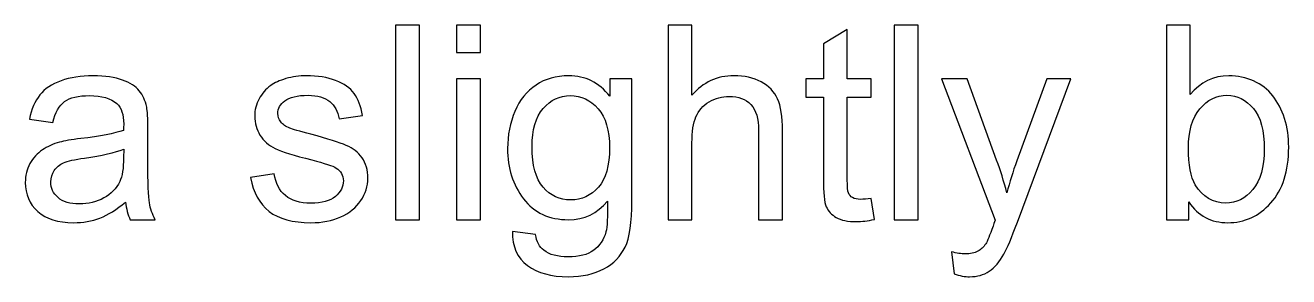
# Model space of a CAD drawing. Header units: inches. Extents: x -38 to 6, y -62 to 68.
# Drawn here: x -30.79 to -23.37, y -24.61 to -23.13 of the extents above; entities that cross this region are included whole.
import ezdxf

# ---------------------------------------------------------------- set-up
doc = ezdxf.new("R2010")
doc.units = ezdxf.units.IN
doc.header["$MEASUREMENT"] = 0
doc.layers.add('Layer 1', color=7, linetype='Continuous')

msp = doc.modelspace()

# ---------------------------------------------------------------- linework, layer by layer
at = {"layer": 'Layer 1', "color": 250}
for points, knots in [([(-28.6141, -24.2777), (-28.6141, -24.2777), (-28.6141, -23.1341), (-28.6141, -23.1341), (-28.6141, -23.1341), (-28.6141, -23.1341), (-28.4736, -23.1341), (-28.4736, -23.1341), (-28.4736, -23.1341), (-28.4736, -23.1341), (-28.4736, -24.2777), (-28.4736, -24.2777), (-28.4736, -24.2777), (-28.4736, -24.2777), (-28.6141, -24.2777), (-28.6141, -24.2777)], [0, 0, 0, 0, 0.2, 0.2, 0.2, 0.2, 0.4, 0.4, 0.4, 0.4, 0.6, 0.6, 0.6, 0.6, 1, 1, 1, 1]), ([(-28.2561, -23.2938), (-28.2561, -23.2938), (-28.2561, -23.1341), (-28.2561, -23.1341), (-28.2561, -23.1341), (-28.2561, -23.1341), (-28.1155, -23.1341), (-28.1155, -23.1341), (-28.1155, -23.1341), (-28.1155, -23.1341), (-28.1155, -23.2938), (-28.1155, -23.2938), (-28.1155, -23.2938), (-28.1155, -23.2938), (-28.2561, -23.2938), (-28.2561, -23.2938)], [0, 0, 0, 0, 0.2, 0.2, 0.2, 0.2, 0.4, 0.4, 0.4, 0.4, 0.6, 0.6, 0.6, 0.6, 1, 1, 1, 1]), ([(-27.0129, -24.2777), (-27.0129, -24.2777), (-27.0129, -23.1341), (-27.0129, -23.1341), (-27.0129, -23.1341), (-27.0129, -23.1341), (-26.8724, -23.1341), (-26.8724, -23.1341), (-26.8724, -23.1341), (-26.8724, -23.1341), (-26.8724, -23.5457), (-26.8724, -23.5457), (-26.8724, -23.5457), (-26.8071, -23.4693), (-26.7249, -23.4312), (-26.6253, -23.4312), (-26.6253, -23.4312), (-26.5644, -23.4312), (-26.5114, -23.4432), (-26.4661, -23.4674), (-26.4661, -23.4674), (-26.4211, -23.4916), (-26.3889, -23.5249), (-26.3695, -23.5675), (-26.3695, -23.5675), (-26.3501, -23.6101), (-26.3405, -23.6721), (-26.3405, -23.753), (-26.3405, -23.753), (-26.3405, -23.753), (-26.3405, -24.2777), (-26.3405, -24.2777), (-26.3405, -24.2777), (-26.3405, -24.2777), (-26.481, -24.2777), (-26.481, -24.2777), (-26.481, -24.2777), (-26.481, -24.2777), (-26.481, -23.7536), (-26.481, -23.7536), (-26.481, -23.7536), (-26.481, -23.6836), (-26.4962, -23.6325), (-26.5263, -23.6005), (-26.5263, -23.6005), (-26.5566, -23.5686), (-26.5992, -23.5526), (-26.6546, -23.5526), (-26.6546, -23.5526), (-26.6959, -23.5526), (-26.7347, -23.5632), (-26.7712, -23.5848), (-26.7712, -23.5848), (-26.8077, -23.6064), (-26.8335, -23.6356), (-26.8492, -23.6726), (-26.8492, -23.6726), (-26.8646, -23.7094), (-26.8724, -23.7602), (-26.8724, -23.8252), (-26.8724, -23.8252), (-26.8724, -23.8252), (-26.8724, -24.2777), (-26.8724, -24.2777), (-26.8724, -24.2777), (-26.8724, -24.2777), (-27.0129, -24.2777), (-27.0129, -24.2777)], [0, 0, 0, 0, 0.055556, 0.055556, 0.055556, 0.055556, 0.111111, 0.111111, 0.111111, 0.111111, 0.166667, 0.166667, 0.166667, 0.166667, 0.222222, 0.222222, 0.222222, 0.222222, 0.277778, 0.277778, 0.277778, 0.277778, 0.333333, 0.333333, 0.333333, 0.333333, 0.388889, 0.388889, 0.388889, 0.388889, 0.444444, 0.444444, 0.444444, 0.444444, 0.5, 0.5, 0.5, 0.5, 0.555556, 0.555556, 0.555556, 0.555556, 0.611111, 0.611111, 0.611111, 0.611111, 0.666667, 0.666667, 0.666667, 0.666667, 0.722222, 0.722222, 0.722222, 0.722222, 0.777778, 0.777778, 0.777778, 0.777778, 0.833333, 0.833333, 0.833333, 0.833333, 0.888889, 0.888889, 0.888889, 0.888889, 1, 1, 1, 1]), ([(-25.8195, -24.1523), (-25.8195, -24.1523), (-25.8004, -24.2764), (-25.8004, -24.2764), (-25.8004, -24.2764), (-25.8397, -24.2846), (-25.8752, -24.2889), (-25.906, -24.2889), (-25.906, -24.2889), (-25.9569, -24.2889), (-25.9963, -24.2809), (-26.0245, -24.2647), (-26.0245, -24.2647), (-26.0524, -24.2484), (-26.0721, -24.2274), (-26.0836, -24.2011), (-26.0836, -24.2011), (-26.095, -24.1747), (-26.1006, -24.1193), (-26.1006, -24.035), (-26.1006, -24.035), (-26.1006, -24.035), (-26.1006, -23.5574), (-26.1006, -23.5574), (-26.1006, -23.5574), (-26.1006, -23.5574), (-26.2044, -23.5574), (-26.2044, -23.5574), (-26.2044, -23.5574), (-26.2044, -23.5574), (-26.2044, -23.4488), (-26.2044, -23.4488), (-26.2044, -23.4488), (-26.2044, -23.4488), (-26.1006, -23.4488), (-26.1006, -23.4488), (-26.1006, -23.4488), (-26.1006, -23.4488), (-26.1006, -23.2438), (-26.1006, -23.2438), (-26.1006, -23.2438), (-26.1006, -23.2438), (-25.9601, -23.1594), (-25.9601, -23.1594), (-25.9601, -23.1594), (-25.9601, -23.1594), (-25.9601, -23.4488), (-25.9601, -23.4488), (-25.9601, -23.4488), (-25.9601, -23.4488), (-25.8195, -23.4488), (-25.8195, -23.4488), (-25.8195, -23.4488), (-25.8195, -23.4488), (-25.8195, -23.5574), (-25.8195, -23.5574), (-25.8195, -23.5574), (-25.8195, -23.5574), (-25.9601, -23.5574), (-25.9601, -23.5574), (-25.9601, -23.5574), (-25.9601, -23.5574), (-25.9601, -24.0429), (-25.9601, -24.0429), (-25.9601, -24.0429), (-25.9601, -24.0831), (-25.9577, -24.109), (-25.9526, -24.1204), (-25.9526, -24.1204), (-25.9478, -24.1319), (-25.9398, -24.1409), (-25.9287, -24.1478), (-25.9287, -24.1478), (-25.9175, -24.1545), (-25.9015, -24.1579), (-25.8807, -24.1579), (-25.8807, -24.1579), (-25.8653, -24.1579), (-25.8448, -24.1561), (-25.8195, -24.1523)], [0, 0, 0, 0, 0.047619, 0.047619, 0.047619, 0.047619, 0.095238, 0.095238, 0.095238, 0.095238, 0.142857, 0.142857, 0.142857, 0.142857, 0.190476, 0.190476, 0.190476, 0.190476, 0.238095, 0.238095, 0.238095, 0.238095, 0.285714, 0.285714, 0.285714, 0.285714, 0.333333, 0.333333, 0.333333, 0.333333, 0.380952, 0.380952, 0.380952, 0.380952, 0.428571, 0.428571, 0.428571, 0.428571, 0.47619, 0.47619, 0.47619, 0.47619, 0.52381, 0.52381, 0.52381, 0.52381, 0.571429, 0.571429, 0.571429, 0.571429, 0.619048, 0.619048, 0.619048, 0.619048, 0.666667, 0.666667, 0.666667, 0.666667, 0.714286, 0.714286, 0.714286, 0.714286, 0.761905, 0.761905, 0.761905, 0.761905, 0.809524, 0.809524, 0.809524, 0.809524, 0.857143, 0.857143, 0.857143, 0.857143, 0.904762, 0.904762, 0.904762, 0.904762, 1, 1, 1, 1]), ([(-25.684, -24.2777), (-25.684, -24.2777), (-25.684, -23.1341), (-25.684, -23.1341), (-25.684, -23.1341), (-25.684, -23.1341), (-25.5435, -23.1341), (-25.5435, -23.1341), (-25.5435, -23.1341), (-25.5435, -23.1341), (-25.5435, -24.2777), (-25.5435, -24.2777), (-25.5435, -24.2777), (-25.5435, -24.2777), (-25.684, -24.2777), (-25.684, -24.2777)], [0, 0, 0, 0, 0.2, 0.2, 0.2, 0.2, 0.4, 0.4, 0.4, 0.4, 0.6, 0.6, 0.6, 0.6, 1, 1, 1, 1]), ([(-23.9542, -24.2777), (-23.9542, -24.2777), (-24.0852, -24.2777), (-24.0852, -24.2777), (-24.0852, -24.2777), (-24.0852, -24.2777), (-24.0852, -23.1341), (-24.0852, -23.1341), (-24.0852, -23.1341), (-24.0852, -23.1341), (-23.9446, -23.1341), (-23.9446, -23.1341), (-23.9446, -23.1341), (-23.9446, -23.1341), (-23.9446, -23.5422), (-23.9446, -23.5422), (-23.9446, -23.5422), (-23.8853, -23.4682), (-23.8097, -23.4312), (-23.7176, -23.4312), (-23.7176, -23.4312), (-23.6667, -23.4312), (-23.6183, -23.4413), (-23.5728, -23.4618), (-23.5728, -23.4618), (-23.5272, -23.4823), (-23.49, -23.5113), (-23.4604, -23.5483), (-23.4604, -23.5483), (-23.4311, -23.5856), (-23.408, -23.6303), (-23.3915, -23.6828), (-23.3915, -23.6828), (-23.3747, -23.7349), (-23.3665, -23.7911), (-23.3665, -23.8507), (-23.3665, -23.8507), (-23.3665, -23.9924), (-23.4016, -24.102), (-23.4716, -24.1792), (-23.4716, -24.1792), (-23.5419, -24.2567), (-23.626, -24.2953), (-23.7242, -24.2953), (-23.7242, -24.2953), (-23.8219, -24.2953), (-23.8986, -24.2546), (-23.9542, -24.1734), (-23.9542, -24.1734), (-23.9542, -24.1734), (-23.9542, -24.2777), (-23.9542, -24.2777)], [0, 0, 0, 0, 0.071429, 0.071429, 0.071429, 0.071429, 0.142857, 0.142857, 0.142857, 0.142857, 0.214286, 0.214286, 0.214286, 0.214286, 0.285714, 0.285714, 0.285714, 0.285714, 0.357143, 0.357143, 0.357143, 0.357143, 0.428571, 0.428571, 0.428571, 0.428571, 0.5, 0.5, 0.5, 0.5, 0.571429, 0.571429, 0.571429, 0.571429, 0.642857, 0.642857, 0.642857, 0.642857, 0.714286, 0.714286, 0.714286, 0.714286, 0.785714, 0.785714, 0.785714, 0.785714, 0.857143, 0.857143, 0.857143, 0.857143, 1, 1, 1, 1]), ([(-30.2002, -24.1739), (-30.2523, -24.2184), (-30.3026, -24.2495), (-30.3508, -24.2679), (-30.3508, -24.2679), (-30.399, -24.2862), (-30.4507, -24.2953), (-30.506, -24.2953), (-30.506, -24.2953), (-30.5971, -24.2953), (-30.6671, -24.2732), (-30.7161, -24.2287), (-30.7161, -24.2287), (-30.765, -24.1846), (-30.7895, -24.1279), (-30.7895, -24.0589), (-30.7895, -24.0589), (-30.7895, -24.0184), (-30.7802, -23.9814), (-30.7618, -23.9479), (-30.7618, -23.9479), (-30.7432, -23.9144), (-30.719, -23.8877), (-30.6892, -23.8675), (-30.6892, -23.8675), (-30.6591, -23.8473), (-30.6256, -23.8318), (-30.588, -23.8215), (-30.588, -23.8215), (-30.5603, -23.8143), (-30.5185, -23.8073), (-30.4629, -23.8004), (-30.4629, -23.8004), (-30.3495, -23.7871), (-30.2656, -23.7709), (-30.2121, -23.7522), (-30.2121, -23.7522), (-30.2116, -23.7331), (-30.2113, -23.7208), (-30.2113, -23.7158), (-30.2113, -23.7158), (-30.2113, -23.6588), (-30.2246, -23.6186), (-30.2513, -23.5952), (-30.2513, -23.5952), (-30.2872, -23.5635), (-30.3407, -23.5478), (-30.4115, -23.5478), (-30.4115, -23.5478), (-30.4778, -23.5478), (-30.5268, -23.5595), (-30.5582, -23.5827), (-30.5582, -23.5827), (-30.5899, -23.6058), (-30.613, -23.6468), (-30.6282, -23.7059), (-30.6282, -23.7059), (-30.6282, -23.7059), (-30.7656, -23.6868), (-30.7656, -23.6868), (-30.7656, -23.6868), (-30.7531, -23.6279), (-30.7326, -23.5803), (-30.7038, -23.5441), (-30.7038, -23.5441), (-30.6751, -23.5079), (-30.6335, -23.4802), (-30.5792, -23.4605), (-30.5792, -23.4605), (-30.5252, -23.4411), (-30.4621, -23.4312), (-30.3908, -23.4312), (-30.3908, -23.4312), (-30.3199, -23.4312), (-30.2622, -23.4395), (-30.2177, -23.4562), (-30.2177, -23.4562), (-30.1735, -23.473), (-30.1408, -23.4938), (-30.12, -23.519), (-30.12, -23.519), (-30.0993, -23.5443), (-30.0846, -23.5763), (-30.0761, -23.6149), (-30.0761, -23.6149), (-30.0716, -23.6388), (-30.0692, -23.682), (-30.0692, -23.744), (-30.0692, -23.744), (-30.0692, -23.744), (-30.0692, -23.9303), (-30.0692, -23.9303), (-30.0692, -23.9303), (-30.0692, -24.0605), (-30.0663, -24.1428), (-30.0604, -24.1776), (-30.0604, -24.1776), (-30.0548, -24.2125), (-30.0431, -24.2458), (-30.0261, -24.2777), (-30.0261, -24.2777), (-30.0261, -24.2777), (-30.173, -24.2777), (-30.173, -24.2777), (-30.173, -24.2777), (-30.1871, -24.2482), (-30.1962, -24.2136), (-30.2002, -24.1739)], [0, 0, 0, 0, 0.035714, 0.035714, 0.035714, 0.035714, 0.071429, 0.071429, 0.071429, 0.071429, 0.107143, 0.107143, 0.107143, 0.107143, 0.142857, 0.142857, 0.142857, 0.142857, 0.178571, 0.178571, 0.178571, 0.178571, 0.214286, 0.214286, 0.214286, 0.214286, 0.25, 0.25, 0.25, 0.25, 0.285714, 0.285714, 0.285714, 0.285714, 0.321429, 0.321429, 0.321429, 0.321429, 0.357143, 0.357143, 0.357143, 0.357143, 0.392857, 0.392857, 0.392857, 0.392857, 0.428571, 0.428571, 0.428571, 0.428571, 0.464286, 0.464286, 0.464286, 0.464286, 0.5, 0.5, 0.5, 0.5, 0.535714, 0.535714, 0.535714, 0.535714, 0.571429, 0.571429, 0.571429, 0.571429, 0.607143, 0.607143, 0.607143, 0.607143, 0.642857, 0.642857, 0.642857, 0.642857, 0.678571, 0.678571, 0.678571, 0.678571, 0.714286, 0.714286, 0.714286, 0.714286, 0.75, 0.75, 0.75, 0.75, 0.785714, 0.785714, 0.785714, 0.785714, 0.821429, 0.821429, 0.821429, 0.821429, 0.857143, 0.857143, 0.857143, 0.857143, 0.892857, 0.892857, 0.892857, 0.892857, 0.928571, 0.928571, 0.928571, 0.928571, 1, 1, 1, 1]), ([(-29.4654, -24.0302), (-29.4654, -24.0302), (-29.3265, -24.0078), (-29.3265, -24.0078), (-29.3265, -24.0078), (-29.3188, -24.0634), (-29.2969, -24.106), (-29.2613, -24.1358), (-29.2613, -24.1358), (-29.2256, -24.1654), (-29.1755, -24.1803), (-29.1117, -24.1803), (-29.1117, -24.1803), (-29.047, -24.1803), (-28.9991, -24.1673), (-28.9676, -24.1409), (-28.9676, -24.1409), (-28.9365, -24.1148), (-28.9208, -24.0839), (-28.9208, -24.0485), (-28.9208, -24.0485), (-28.9208, -24.0169), (-28.9349, -23.9918), (-28.9628, -23.9737), (-28.9628, -23.9737), (-28.9825, -23.9612), (-29.0305, -23.9455), (-29.1066, -23.9261), (-29.1066, -23.9261), (-29.2094, -23.9003), (-29.2804, -23.8779), (-29.3204, -23.859), (-29.3204, -23.859), (-29.36, -23.8398), (-29.3901, -23.8137), (-29.4106, -23.7802), (-29.4106, -23.7802), (-29.4311, -23.7469), (-29.4415, -23.7099), (-29.4415, -23.6695), (-29.4415, -23.6695), (-29.4415, -23.6325), (-29.433, -23.5984), (-29.4162, -23.567), (-29.4162, -23.567), (-29.3992, -23.5356), (-29.3763, -23.5095), (-29.3472, -23.4887), (-29.3472, -23.4887), (-29.3254, -23.4727), (-29.2956, -23.4592), (-29.2581, -23.448), (-29.2581, -23.448), (-29.2203, -23.4368), (-29.1801, -23.4312), (-29.1369, -23.4312), (-29.1369, -23.4312), (-29.072, -23.4312), (-29.015, -23.4405), (-28.966, -23.4594), (-28.966, -23.4594), (-28.9168, -23.4781), (-28.8806, -23.5036), (-28.8572, -23.5356), (-28.8572, -23.5356), (-28.834, -23.5678), (-28.8178, -23.6106), (-28.809, -23.6644), (-28.809, -23.6644), (-28.809, -23.6644), (-28.9463, -23.6836), (-28.9463, -23.6836), (-28.9463, -23.6836), (-28.9525, -23.6404), (-28.9706, -23.6066), (-29.0004, -23.5824), (-29.0004, -23.5824), (-29.0302, -23.5582), (-29.0723, -23.5462), (-29.1268, -23.5462), (-29.1268, -23.5462), (-29.191, -23.5462), (-29.237, -23.5569), (-29.2645, -23.5781), (-29.2645, -23.5781), (-29.2919, -23.5994), (-29.3057, -23.6245), (-29.3057, -23.6529), (-29.3057, -23.6529), (-29.3057, -23.6711), (-29.3001, -23.6876), (-29.2887, -23.7022), (-29.2887, -23.7022), (-29.2772, -23.7171), (-29.2594, -23.7296), (-29.2349, -23.7395), (-29.2349, -23.7395), (-29.2208, -23.7448), (-29.1798, -23.7568), (-29.1111, -23.7754), (-29.1111, -23.7754), (-29.0121, -23.8018), (-28.9429, -23.8236), (-28.9035, -23.8404), (-28.9035, -23.8404), (-28.8641, -23.8571), (-28.8332, -23.8819), (-28.8108, -23.9138), (-28.8108, -23.9138), (-28.7882, -23.946), (-28.777, -23.986), (-28.777, -24.0339), (-28.777, -24.0339), (-28.777, -24.0805), (-28.7906, -24.1244), (-28.818, -24.1657), (-28.818, -24.1657), (-28.8455, -24.2069), (-28.8849, -24.2389), (-28.9362, -24.2615), (-28.9362, -24.2615), (-28.9879, -24.2841), (-29.0462, -24.2953), (-29.1111, -24.2953), (-29.1111, -24.2953), (-29.2187, -24.2953), (-29.3009, -24.2729), (-29.3574, -24.2285), (-29.3574, -24.2285), (-29.4138, -24.1838), (-29.4497, -24.1177), (-29.4654, -24.0302)], [0, 0, 0, 0, 0.029412, 0.029412, 0.029412, 0.029412, 0.058824, 0.058824, 0.058824, 0.058824, 0.088235, 0.088235, 0.088235, 0.088235, 0.117647, 0.117647, 0.117647, 0.117647, 0.147059, 0.147059, 0.147059, 0.147059, 0.176471, 0.176471, 0.176471, 0.176471, 0.205882, 0.205882, 0.205882, 0.205882, 0.235294, 0.235294, 0.235294, 0.235294, 0.264706, 0.264706, 0.264706, 0.264706, 0.294118, 0.294118, 0.294118, 0.294118, 0.323529, 0.323529, 0.323529, 0.323529, 0.352941, 0.352941, 0.352941, 0.352941, 0.382353, 0.382353, 0.382353, 0.382353, 0.411765, 0.411765, 0.411765, 0.411765, 0.441176, 0.441176, 0.441176, 0.441176, 0.470588, 0.470588, 0.470588, 0.470588, 0.5, 0.5, 0.5, 0.5, 0.529412, 0.529412, 0.529412, 0.529412, 0.558824, 0.558824, 0.558824, 0.558824, 0.588235, 0.588235, 0.588235, 0.588235, 0.617647, 0.617647, 0.617647, 0.617647, 0.647059, 0.647059, 0.647059, 0.647059, 0.676471, 0.676471, 0.676471, 0.676471, 0.705882, 0.705882, 0.705882, 0.705882, 0.735294, 0.735294, 0.735294, 0.735294, 0.764706, 0.764706, 0.764706, 0.764706, 0.794118, 0.794118, 0.794118, 0.794118, 0.823529, 0.823529, 0.823529, 0.823529, 0.852941, 0.852941, 0.852941, 0.852941, 0.882353, 0.882353, 0.882353, 0.882353, 0.911765, 0.911765, 0.911765, 0.911765, 0.941176, 0.941176, 0.941176, 0.941176, 1, 1, 1, 1]), ([(-28.2561, -24.2777), (-28.2561, -24.2777), (-28.2561, -23.4488), (-28.2561, -23.4488), (-28.2561, -23.4488), (-28.2561, -23.4488), (-28.1155, -23.4488), (-28.1155, -23.4488), (-28.1155, -23.4488), (-28.1155, -23.4488), (-28.1155, -24.2777), (-28.1155, -24.2777), (-28.1155, -24.2777), (-28.1155, -24.2777), (-28.2561, -24.2777), (-28.2561, -24.2777)], [0, 0, 0, 0, 0.2, 0.2, 0.2, 0.2, 0.4, 0.4, 0.4, 0.4, 0.6, 0.6, 0.6, 0.6, 1, 1, 1, 1]), ([(-27.927, -24.3464), (-27.927, -24.3464), (-27.7913, -24.3656), (-27.7913, -24.3656), (-27.7913, -24.3656), (-27.7857, -24.4076), (-27.7697, -24.4382), (-27.7436, -24.4577), (-27.7436, -24.4577), (-27.7088, -24.4835), (-27.6611, -24.4965), (-27.6007, -24.4965), (-27.6007, -24.4965), (-27.5357, -24.4965), (-27.4854, -24.4835), (-27.45, -24.4577), (-27.45, -24.4577), (-27.4146, -24.4319), (-27.3906, -24.3954), (-27.3781, -24.3488), (-27.3781, -24.3488), (-27.3709, -24.3203), (-27.3675, -24.2604), (-27.368, -24.1691), (-27.368, -24.1691), (-27.4295, -24.2415), (-27.5059, -24.2777), (-27.5975, -24.2777), (-27.5975, -24.2777), (-27.7114, -24.2777), (-27.7998, -24.2367), (-27.8621, -24.1545), (-27.8621, -24.1545), (-27.9246, -24.0725), (-27.9558, -23.974), (-27.9558, -23.8593), (-27.9558, -23.8593), (-27.9558, -23.7802), (-27.9414, -23.7073), (-27.9129, -23.6404), (-27.9129, -23.6404), (-27.8845, -23.5736), (-27.8429, -23.5222), (-27.7886, -23.4858), (-27.7886, -23.4858), (-27.7343, -23.4493), (-27.6704, -23.4312), (-27.597, -23.4312), (-27.597, -23.4312), (-27.4993, -23.4312), (-27.4186, -23.4711), (-27.3552, -23.551), (-27.3552, -23.551), (-27.3552, -23.551), (-27.3552, -23.4488), (-27.3552, -23.4488), (-27.3552, -23.4488), (-27.3552, -23.4488), (-27.2259, -23.4488), (-27.2259, -23.4488), (-27.2259, -23.4488), (-27.2259, -23.4488), (-27.2259, -24.1646), (-27.2259, -24.1646), (-27.2259, -24.1646), (-27.2259, -24.2937), (-27.2389, -24.385), (-27.2653, -24.4388), (-27.2653, -24.4388), (-27.2914, -24.4926), (-27.3331, -24.5351), (-27.3898, -24.5663), (-27.3898, -24.5663), (-27.4468, -24.5974), (-27.5168, -24.6131), (-27.5999, -24.6131), (-27.5999, -24.6131), (-27.6986, -24.6131), (-27.7782, -24.5911), (-27.8389, -24.5466), (-27.8389, -24.5466), (-27.8999, -24.5024), (-27.9292, -24.4356), (-27.927, -24.3464)], [0, 0, 0, 0, 0.045455, 0.045455, 0.045455, 0.045455, 0.090909, 0.090909, 0.090909, 0.090909, 0.136364, 0.136364, 0.136364, 0.136364, 0.181818, 0.181818, 0.181818, 0.181818, 0.227273, 0.227273, 0.227273, 0.227273, 0.272727, 0.272727, 0.272727, 0.272727, 0.318182, 0.318182, 0.318182, 0.318182, 0.363636, 0.363636, 0.363636, 0.363636, 0.409091, 0.409091, 0.409091, 0.409091, 0.454545, 0.454545, 0.454545, 0.454545, 0.5, 0.5, 0.5, 0.5, 0.545455, 0.545455, 0.545455, 0.545455, 0.590909, 0.590909, 0.590909, 0.590909, 0.636364, 0.636364, 0.636364, 0.636364, 0.681818, 0.681818, 0.681818, 0.681818, 0.727273, 0.727273, 0.727273, 0.727273, 0.772727, 0.772727, 0.772727, 0.772727, 0.818182, 0.818182, 0.818182, 0.818182, 0.863636, 0.863636, 0.863636, 0.863636, 0.909091, 0.909091, 0.909091, 0.909091, 1, 1, 1, 1]), ([(-25.3324, -24.5964), (-25.3324, -24.5964), (-25.3483, -24.4665), (-25.3483, -24.4665), (-25.3483, -24.4665), (-25.3175, -24.4747), (-25.2908, -24.479), (-25.2679, -24.479), (-25.2679, -24.479), (-25.2365, -24.479), (-25.2115, -24.4737), (-25.1929, -24.4633), (-25.1929, -24.4633), (-25.174, -24.4529), (-25.1585, -24.4382), (-25.1466, -24.4196), (-25.1466, -24.4196), (-25.1378, -24.4055), (-25.1234, -24.3706), (-25.1037, -24.3147), (-25.1037, -24.3147), (-25.101, -24.307), (-25.097, -24.2956), (-25.0912, -24.2804), (-25.0912, -24.2804), (-25.0912, -24.2804), (-25.4058, -23.4488), (-25.4058, -23.4488), (-25.4058, -23.4488), (-25.4058, -23.4488), (-25.2557, -23.4488), (-25.2557, -23.4488), (-25.2557, -23.4488), (-25.2557, -23.4488), (-25.0827, -23.9274), (-25.0827, -23.9274), (-25.0827, -23.9274), (-25.06, -23.9878), (-25.0401, -24.0517), (-25.0222, -24.1188), (-25.0222, -24.1188), (-25.006, -24.0557), (-24.9868, -23.9934), (-24.9645, -23.9322), (-24.9645, -23.9322), (-24.9645, -23.9322), (-24.7877, -23.4488), (-24.7877, -23.4488), (-24.7877, -23.4488), (-24.7877, -23.4488), (-24.6474, -23.4488), (-24.6474, -23.4488), (-24.6474, -23.4488), (-24.6474, -23.4488), (-24.9607, -24.2921), (-24.9607, -24.2921), (-24.9607, -24.2921), (-24.9946, -24.3829), (-25.0209, -24.4452), (-25.0398, -24.4795), (-25.0398, -24.4795), (-25.0648, -24.5256), (-25.0936, -24.5594), (-25.1258, -24.5809), (-25.1258, -24.5809), (-25.1583, -24.6025), (-25.1969, -24.6131), (-25.2416, -24.6131), (-25.2416, -24.6131), (-25.2687, -24.6131), (-25.2991, -24.6076), (-25.3324, -24.5964)], [0, 0, 0, 0, 0.052632, 0.052632, 0.052632, 0.052632, 0.105263, 0.105263, 0.105263, 0.105263, 0.157895, 0.157895, 0.157895, 0.157895, 0.210526, 0.210526, 0.210526, 0.210526, 0.263158, 0.263158, 0.263158, 0.263158, 0.315789, 0.315789, 0.315789, 0.315789, 0.368421, 0.368421, 0.368421, 0.368421, 0.421053, 0.421053, 0.421053, 0.421053, 0.473684, 0.473684, 0.473684, 0.473684, 0.526316, 0.526316, 0.526316, 0.526316, 0.578947, 0.578947, 0.578947, 0.578947, 0.631579, 0.631579, 0.631579, 0.631579, 0.684211, 0.684211, 0.684211, 0.684211, 0.736842, 0.736842, 0.736842, 0.736842, 0.789474, 0.789474, 0.789474, 0.789474, 0.842105, 0.842105, 0.842105, 0.842105, 0.894737, 0.894737, 0.894737, 0.894737, 1, 1, 1, 1]), ([(-27.812, -23.8491), (-27.812, -23.9575), (-27.7905, -24.0365), (-27.7474, -24.0863), (-27.7474, -24.0863), (-27.704, -24.1361), (-27.6499, -24.1611), (-27.585, -24.1611), (-27.585, -24.1611), (-27.5203, -24.1611), (-27.4662, -24.1364), (-27.4223, -24.0869), (-27.4223, -24.0869), (-27.3787, -24.0373), (-27.3568, -23.9596), (-27.3568, -23.8537), (-27.3568, -23.8537), (-27.3568, -23.7525), (-27.3795, -23.6761), (-27.4245, -23.6247), (-27.4245, -23.6247), (-27.4694, -23.5734), (-27.5237, -23.5478), (-27.5871, -23.5478), (-27.5871, -23.5478), (-27.6497, -23.5478), (-27.7026, -23.5731), (-27.7466, -23.6237), (-27.7466, -23.6237), (-27.7902, -23.6742), (-27.812, -23.7493), (-27.812, -23.8491)], [0, 0, 0, 0, 0.111111, 0.111111, 0.111111, 0.111111, 0.222222, 0.222222, 0.222222, 0.222222, 0.333333, 0.333333, 0.333333, 0.333333, 0.444444, 0.444444, 0.444444, 0.444444, 0.555556, 0.555556, 0.555556, 0.555556, 0.666667, 0.666667, 0.666667, 0.666667, 0.777778, 0.777778, 0.777778, 0.777778, 1, 1, 1, 1]), ([(-23.9558, -23.8571), (-23.9558, -23.9562), (-23.9423, -24.0278), (-23.9154, -24.072), (-23.9154, -24.072), (-23.8712, -24.1441), (-23.8115, -24.1803), (-23.7362, -24.1803), (-23.7362, -24.1803), (-23.6747, -24.1803), (-23.6217, -24.1537), (-23.5773, -24.1004), (-23.5773, -24.1004), (-23.5326, -24.0472), (-23.5102, -23.9679), (-23.5102, -23.8625), (-23.5102, -23.8625), (-23.5102, -23.7544), (-23.5315, -23.6748), (-23.5744, -23.6234), (-23.5744, -23.6234), (-23.6172, -23.572), (-23.6691, -23.5462), (-23.7298, -23.5462), (-23.7298, -23.5462), (-23.7913, -23.5462), (-23.8443, -23.5728), (-23.8887, -23.6261), (-23.8887, -23.6261), (-23.9335, -23.6793), (-23.9558, -23.7562), (-23.9558, -23.8571)], [0, 0, 0, 0, 0.111111, 0.111111, 0.111111, 0.111111, 0.222222, 0.222222, 0.222222, 0.222222, 0.333333, 0.333333, 0.333333, 0.333333, 0.444444, 0.444444, 0.444444, 0.444444, 0.555556, 0.555556, 0.555556, 0.555556, 0.666667, 0.666667, 0.666667, 0.666667, 0.777778, 0.777778, 0.777778, 0.777778, 1, 1, 1, 1]), ([(-30.2113, -23.8625), (-30.2624, -23.8832), (-30.3391, -23.9008), (-30.4413, -23.9152), (-30.4413, -23.9152), (-30.4994, -23.9234), (-30.5404, -23.9327), (-30.5643, -23.9431), (-30.5643, -23.9431), (-30.5883, -23.9535), (-30.6066, -23.9687), (-30.6197, -23.9884), (-30.6197, -23.9884), (-30.6327, -24.0083), (-30.6394, -24.0304), (-30.6394, -24.0549), (-30.6394, -24.0549), (-30.6394, -24.0919), (-30.6253, -24.1231), (-30.5968, -24.1478), (-30.5968, -24.1478), (-30.5683, -24.1726), (-30.5268, -24.1851), (-30.4722, -24.1851), (-30.4722, -24.1851), (-30.4182, -24.1851), (-30.37, -24.1734), (-30.3277, -24.1497), (-30.3277, -24.1497), (-30.2856, -24.1263), (-30.2545, -24.094), (-30.2348, -24.0533), (-30.2348, -24.0533), (-30.2196, -24.0216), (-30.2121, -23.9751), (-30.2121, -23.9136), (-30.2121, -23.9136), (-30.2121, -23.9136), (-30.2113, -23.8625), (-30.2113, -23.8625)], [0, 0, 0, 0, 0.090909, 0.090909, 0.090909, 0.090909, 0.181818, 0.181818, 0.181818, 0.181818, 0.272727, 0.272727, 0.272727, 0.272727, 0.363636, 0.363636, 0.363636, 0.363636, 0.454545, 0.454545, 0.454545, 0.454545, 0.545455, 0.545455, 0.545455, 0.545455, 0.636364, 0.636364, 0.636364, 0.636364, 0.727273, 0.727273, 0.727273, 0.727273, 0.818182, 0.818182, 0.818182, 0.818182, 1, 1, 1, 1])]:
    msp.add_open_spline(points, degree=3, knots=knots, dxfattribs=at)

doc.saveas('drawing.dxf')
